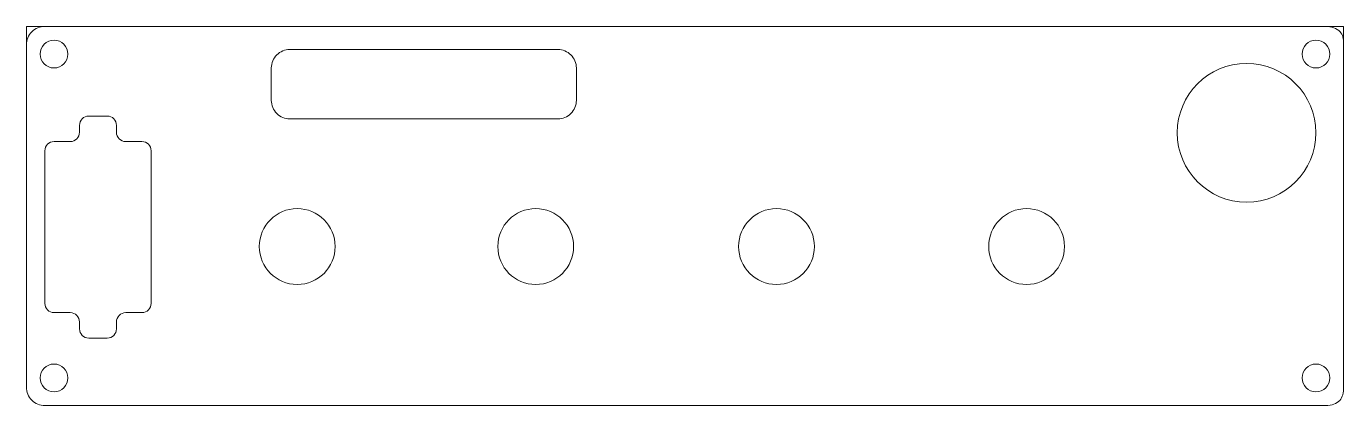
# Model space of a CAD drawing. Header units: millimetres. Extents: x -73 to 70, y 96 to 138.
import ezdxf

# ---------------------------------------------------------------- set-up
doc = ezdxf.new("R2010")
doc.units = ezdxf.units.MM
doc.header["$MEASUREMENT"] = 0
doc.layers.add('layer 1', color=7, linetype='Continuous')

msp = doc.modelspace()

# ---------------------------------------------------------------- linework, layer by layer
at = {"layer": 'layer 1', "lineweight": 9}
for points, knots in [([(69.5001, 135.5001), (69.5001, 135.5001), (69.5001, 98.5001), (69.5001, 98.5001), (69.5001, 97.8957), (69.4085, 97.4057), (69.0755, 97.0626), (68.7425, 96.7195), (68.2685, 96.5001), (67.5001, 96.5001), (67.5001, 96.5001), (-70.9999, 96.5001), (-70.9999, 96.5001), (-71.53, 96.4998), (-72.0385, 96.71), (-72.4136, 97.0846), (-72.7887, 97.4592), (-72.9996, 97.97), (-72.9999, 98.5001), (-72.9999, 98.5001), (-72.9999, 135.5001), (-72.9999, 135.5001), (-73.0002, 136.0302), (-72.79, 136.5387), (-72.4154, 136.9138), (-72.0408, 137.2889), (-71.53, 137.4998), (-70.9999, 137.5001), (-70.9999, 137.5001), (67.5001, 137.5001), (67.5001, 137.5001), (68.2152, 137.5001), (68.7458, 137.2967), (69.1084, 136.9045), (69.3948, 136.5947), (69.5001, 136.2287), (69.5001, 135.5001)], [0, 0, 0, 0, 0.08333333, 0.08333333, 0.08333333, 0.16666667, 0.16666667, 0.16666667, 0.25, 0.25, 0.25, 0.33333333, 0.33333333, 0.33333333, 0.41666667, 0.41666667, 0.41666667, 0.5, 0.5, 0.5, 0.58333333, 0.58333333, 0.58333333, 0.66666667, 0.66666667, 0.66666667, 0.75, 0.75, 0.75, 0.83333333, 0.83333333, 0.83333333, 0.91666667, 0.91666667, 0.91666667, 1, 1, 1, 1]), ([(-68.4999, 134.5001), (-68.4999, 135.3285), (-69.1715, 136.0001), (-69.9999, 136.0001), (-70.8283, 136.0001), (-71.4999, 135.3285), (-71.4999, 134.5001), (-71.4999, 133.6717), (-70.8283, 133.0001), (-69.9999, 133.0001), (-69.1715, 133.0001), (-68.4999, 133.6717), (-68.4999, 134.5001)], [0, 0, 0, 0, 0.25, 0.25, 0.25, 0.5, 0.5, 0.5, 0.75, 0.75, 0.75, 1, 1, 1, 1]), ([(68.0001, 134.5001), (68.0001, 135.3285), (67.3285, 136.0001), (66.5001, 136.0001), (65.6717, 136.0001), (65.0001, 135.3285), (65.0001, 134.5001), (65.0001, 133.6717), (65.6717, 133.0001), (66.5001, 133.0001), (67.3285, 133.0001), (68.0001, 133.6717), (68.0001, 134.5001)], [0, 0, 0, 0, 0.25, 0.25, 0.25, 0.5, 0.5, 0.5, 0.75, 0.75, 0.75, 1, 1, 1, 1]), ([(-44.4999, 135.0001), (-45.0303, 135.0001), (-45.539, 134.7894), (-45.9141, 134.4143), (-46.2892, 134.0392), (-46.4999, 133.5305), (-46.4999, 133.0001)], [0, 0, 0, 0, 0.5, 0.5, 0.5, 1, 1, 1, 1]), ([(-13.4999, 133.0001), (-13.4999, 133.5305), (-13.7106, 134.0392), (-14.0857, 134.4143), (-14.4608, 134.7894), (-14.9695, 135.0001), (-15.4999, 135.0001)], [0, 0, 0, 0, 0.5, 0.5, 0.5, 1, 1, 1, 1]), ([(66.5001, 126.0001), (66.5001, 130.1422), (63.1422, 133.5001), (59.0001, 133.5001), (54.858, 133.5001), (51.5001, 130.1423), (51.5001, 126.0001), (51.5001, 121.858), (54.8579, 118.5001), (59.0001, 118.5001), (63.1422, 118.5001), (66.5001, 121.8579), (66.5001, 126.0001)], [0, 0, 0, 0, 0.25, 0.25, 0.25, 0.5, 0.5, 0.5, 0.75, 0.75, 0.75, 1, 1, 1, 1]), ([(-46.4999, 129.5001), (-46.4999, 128.9697), (-46.2892, 128.461), (-45.9141, 128.0859), (-45.539, 127.7108), (-45.0303, 127.5001), (-44.4999, 127.5001)], [0, 0, 0, 0, 0.5, 0.5, 0.5, 1, 1, 1, 1]), ([(-15.4999, 127.5001), (-14.9695, 127.5001), (-14.4608, 127.7108), (-14.0857, 128.0859), (-13.7106, 128.461), (-13.4999, 128.9697), (-13.4999, 129.5001)], [0, 0, 0, 0, 0.5, 0.5, 0.5, 1, 1, 1, 1]), ([(-63.2499, 105.5501), (-63.2501, 105.8151), (-63.1449, 106.0694), (-62.9576, 106.2569), (-62.7703, 106.4445), (-62.5149, 106.5499), (-62.2499, 106.5501), (-62.2499, 106.5501), (-60.4999, 106.5501), (-60.4999, 106.5501), (-60.2345, 106.5503), (-59.9801, 106.6559), (-59.7925, 106.8436), (-59.605, 107.0314), (-59.4997, 107.2847), (-59.4999, 107.5501), (-59.4999, 107.5501), (-59.4999, 124.0501), (-59.4999, 124.0501), (-59.5001, 124.3155), (-59.6057, 124.5699), (-59.7934, 124.7575), (-59.9812, 124.945), (-60.2345, 125.0503), (-60.4999, 125.0501), (-60.4999, 125.0501), (-62.2499, 125.0501), (-62.2499, 125.0501), (-62.5149, 125.0499), (-62.7692, 125.1551), (-62.9567, 125.3424), (-63.1443, 125.5297), (-63.2497, 125.7851), (-63.2499, 126.0501), (-63.2499, 126.0501), (-63.2499, 126.8001), (-63.2499, 126.8001), (-63.2501, 127.0655), (-63.3557, 127.3199), (-63.5434, 127.5075), (-63.7312, 127.695), (-63.9845, 127.8003), (-64.2499, 127.8001), (-64.2499, 127.8001), (-66.2499, 127.8001), (-66.2499, 127.8001), (-66.5153, 127.7999), (-66.7697, 127.6943), (-66.9573, 127.5066), (-67.1448, 127.3188), (-67.2501, 127.0655), (-67.2499, 126.8001), (-67.2499, 126.8001), (-67.2499, 126.0501), (-67.2499, 126.0501), (-67.2497, 125.7851), (-67.3549, 125.5308), (-67.5422, 125.3433), (-67.7295, 125.1557), (-67.9849, 125.0503), (-68.2499, 125.0501), (-68.2499, 125.0501), (-69.9999, 125.0501), (-69.9999, 125.0501), (-70.2653, 125.0499), (-70.5197, 124.9443), (-70.7073, 124.7566), (-70.8948, 124.5688), (-71.0001, 124.3155), (-70.9999, 124.0501), (-70.9999, 124.0501), (-70.9999, 107.5501), (-70.9999, 107.5501), (-70.9997, 107.2847), (-70.8941, 107.0303), (-70.7064, 106.8427), (-70.5186, 106.6552), (-70.2653, 106.5499), (-69.9999, 106.5501), (-69.9999, 106.5501), (-68.2499, 106.5501), (-68.2499, 106.5501), (-67.9849, 106.5503), (-67.7306, 106.4451), (-67.5431, 106.2578), (-67.3555, 106.0705), (-67.2501, 105.8151), (-67.2499, 105.5501), (-67.2499, 105.5501), (-67.2499, 104.8001), (-67.2499, 104.8001), (-67.2497, 104.5347), (-67.1441, 104.2803), (-66.9564, 104.0927), (-66.7686, 103.9052), (-66.5153, 103.7999), (-66.2499, 103.8001), (-66.2499, 103.8001), (-64.2499, 103.8001), (-64.2499, 103.8001), (-63.9845, 103.8003), (-63.7301, 103.9059), (-63.5425, 104.0936), (-63.355, 104.2814), (-63.2497, 104.5347), (-63.2499, 104.8001), (-63.2499, 104.8001), (-63.2499, 105.5501), (-63.2499, 105.5501)], [0, 0, 0, 0, 0.02777778, 0.02777778, 0.02777778, 0.05555556, 0.05555556, 0.05555556, 0.08333333, 0.08333333, 0.08333333, 0.11111111, 0.11111111, 0.11111111, 0.13888889, 0.13888889, 0.13888889, 0.16666667, 0.16666667, 0.16666667, 0.19444444, 0.19444444, 0.19444444, 0.22222222, 0.22222222, 0.22222222, 0.25, 0.25, 0.25, 0.27777778, 0.27777778, 0.27777778, 0.30555556, 0.30555556, 0.30555556, 0.33333333, 0.33333333, 0.33333333, 0.36111111, 0.36111111, 0.36111111, 0.38888889, 0.38888889, 0.38888889, 0.41666667, 0.41666667, 0.41666667, 0.44444444, 0.44444444, 0.44444444, 0.47222222, 0.47222222, 0.47222222, 0.5, 0.5, 0.5, 0.52777778, 0.52777778, 0.52777778, 0.55555556, 0.55555556, 0.55555556, 0.58333333, 0.58333333, 0.58333333, 0.61111111, 0.61111111, 0.61111111, 0.63888889, 0.63888889, 0.63888889, 0.66666667, 0.66666667, 0.66666667, 0.69444444, 0.69444444, 0.69444444, 0.72222222, 0.72222222, 0.72222222, 0.75, 0.75, 0.75, 0.77777778, 0.77777778, 0.77777778, 0.80555556, 0.80555556, 0.80555556, 0.83333333, 0.83333333, 0.83333333, 0.86111111, 0.86111111, 0.86111111, 0.88888889, 0.88888889, 0.88888889, 0.91666667, 0.91666667, 0.91666667, 0.94444444, 0.94444444, 0.94444444, 0.97222222, 0.97222222, 0.97222222, 1, 1, 1, 1]), ([(-39.5999, 113.7001), (-39.5999, 115.9645), (-41.4355, 117.8001), (-43.6999, 117.8001), (-45.9643, 117.8001), (-47.7999, 115.9645), (-47.7999, 113.7001), (-47.7999, 111.4357), (-45.9643, 109.6001), (-43.6999, 109.6001), (-41.4356, 109.6001), (-39.5999, 111.4357), (-39.5999, 113.7001)], [0, 0, 0, 0, 0.25, 0.25, 0.25, 0.5, 0.5, 0.5, 0.75, 0.75, 0.75, 1, 1, 1, 1]), ([(-13.7999, 113.7001), (-13.7999, 115.9645), (-15.6355, 117.8001), (-17.8999, 117.8001), (-20.1643, 117.8001), (-21.9999, 115.9645), (-21.9999, 113.7001), (-21.9999, 111.4357), (-20.1643, 109.6001), (-17.8999, 109.6001), (-15.6356, 109.6001), (-13.7999, 111.4357), (-13.7999, 113.7001)], [0, 0, 0, 0, 0.25, 0.25, 0.25, 0.5, 0.5, 0.5, 0.75, 0.75, 0.75, 1, 1, 1, 1]), ([(12.2501, 113.7001), (12.2501, 115.9645), (10.4145, 117.8001), (8.1501, 117.8001), (5.8857, 117.8001), (4.0501, 115.9645), (4.0501, 113.7001), (4.0501, 111.4357), (5.8857, 109.6001), (8.1501, 109.6001), (10.4144, 109.6001), (12.2501, 111.4357), (12.2501, 113.7001)], [0, 0, 0, 0, 0.25, 0.25, 0.25, 0.5, 0.5, 0.5, 0.75, 0.75, 0.75, 1, 1, 1, 1]), ([(39.3001, 113.7001), (39.3001, 115.9645), (37.4645, 117.8001), (35.2001, 117.8001), (32.9357, 117.8001), (31.1001, 115.9645), (31.1001, 113.7001), (31.1001, 111.4357), (32.9357, 109.6001), (35.2001, 109.6001), (37.4644, 109.6001), (39.3001, 111.4357), (39.3001, 113.7001)], [0, 0, 0, 0, 0.25, 0.25, 0.25, 0.5, 0.5, 0.5, 0.75, 0.75, 0.75, 1, 1, 1, 1]), ([(-68.4999, 99.5001), (-68.4999, 100.3285), (-69.1715, 101.0001), (-69.9999, 101.0001), (-70.8283, 101.0001), (-71.4999, 100.3285), (-71.4999, 99.5001), (-71.4999, 98.6717), (-70.8283, 98.0001), (-69.9999, 98.0001), (-69.1715, 98.0001), (-68.4999, 98.6717), (-68.4999, 99.5001)], [0, 0, 0, 0, 0.25, 0.25, 0.25, 0.5, 0.5, 0.5, 0.75, 0.75, 0.75, 1, 1, 1, 1]), ([(68.0001, 99.5001), (68.0001, 100.3285), (67.3285, 101.0001), (66.5001, 101.0001), (65.6717, 101.0001), (65.0001, 100.3285), (65.0001, 99.5001), (65.0001, 98.6717), (65.6717, 98.0001), (66.5001, 98.0001), (67.3285, 98.0001), (68.0001, 98.6717), (68.0001, 99.5001)], [0, 0, 0, 0, 0.25, 0.25, 0.25, 0.5, 0.5, 0.5, 0.75, 0.75, 0.75, 1, 1, 1, 1])]:
    msp.add_open_spline(points, degree=3, knots=knots, dxfattribs=at)
at = {"layer": 'layer 1', "color": 250, "lineweight": 20}
for points in [[(-70.9999, 137.5001), (-70.9999, 137.5001), (-73, 137.5), (-73, 137.5), (-73, 137.5), (-72.9999, 135.5001), (-72.9999, 135.5001)], [(67.5001, 137.5001), (67.5001, 137.5001), (69.5002, 137.5), (69.5002, 137.5), (69.5002, 137.5), (69.5001, 135.5001), (69.5001, 135.5001)]]:
    msp.add_open_spline(points, degree=3, knots=[0, 0, 0, 0, 0.5, 0.5, 0.5, 1, 1, 1, 1], dxfattribs=at)
at = {"layer": 'layer 1', "lineweight": 9}
for points in [[(-44.4999, 135.0001), (-44.4999, 135.0001), (-15.4999, 135.0001), (-15.4999, 135.0001)], [(-46.4999, 129.5001), (-46.4999, 129.5001), (-46.4999, 133.0001), (-46.4999, 133.0001)], [(-13.4999, 133.0001), (-13.4999, 133.0001), (-13.4999, 129.5001), (-13.4999, 129.5001)], [(-15.4999, 127.5001), (-15.4999, 127.5001), (-44.4999, 127.5001), (-44.4999, 127.5001)]]:
    msp.add_open_spline(points, degree=3, dxfattribs=at)

doc.saveas('drawing.dxf')
